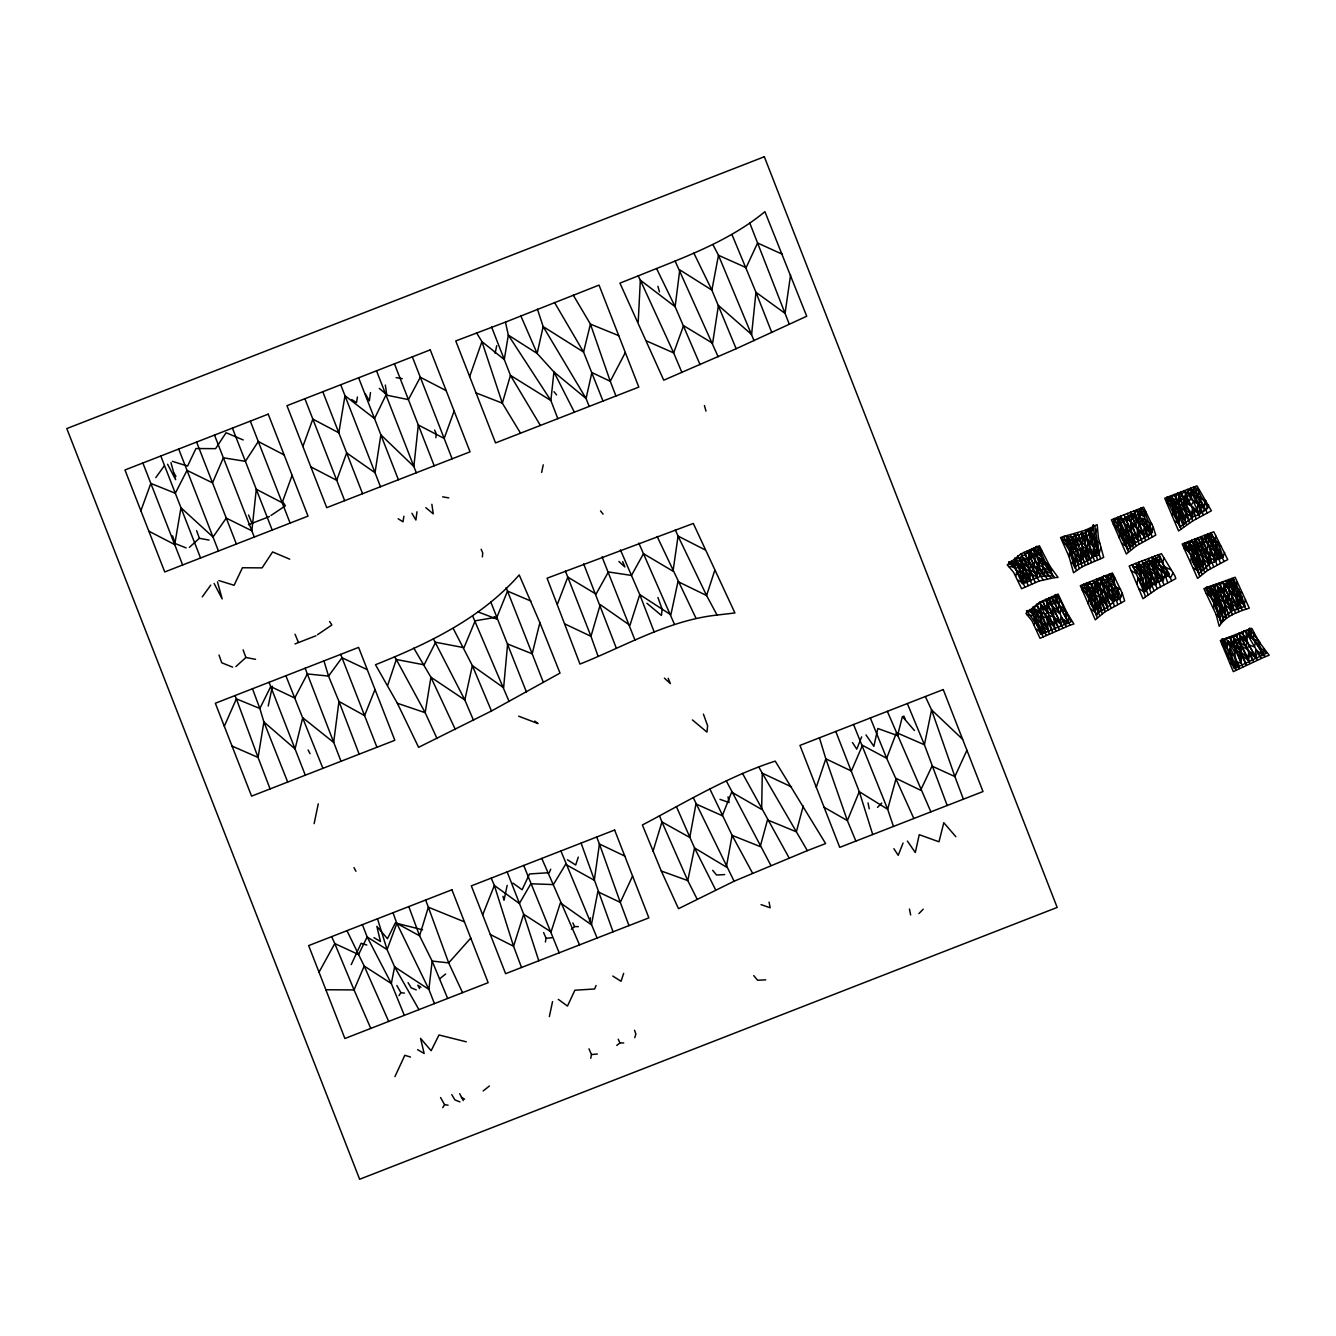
<?xml version="1.0" encoding="UTF-8"?>
<svg xmlns="http://www.w3.org/2000/svg" width="1336" height="1336" viewBox="0 0 1336 1336"><rect width="100%" height="100%" fill="white"/><g stroke="black" fill="none" stroke-linecap="round" stroke-linejoin="round"><path stroke-width="1.5" d="M1143.533 509.851L1149.561 524.43L1149.478 534.918L1135.516 542.583L1127.851 549.714L1113.222 521.491L1114.508 518.752L1117.33 519.47L1120.453 518.067L1123.442 519.754L1125.263 516.832L1128.703 516.615L1130.707 513.876L1134.13 513.759L1136.218 511.204L1139.692 511.137L1142.247 514.41L1143.533 509.851L1140.994 508.281L1139.692 511.137M1222.206 642.265L1226.515 644.887L1227.734 640.796L1235.65 646.34L1240.326 660.752L1240.276 642.8L1236.418 636.17L1233.078 636.086L1230.54 638.291L1227.199 637.856L1224.611 639.994L1222.106 639.076L1222.206 642.265L1234.23 668.635L1266.461 653.254C1258.211 646.39 1252.634 637.406 1244.2 630.759L1242.196 633.448L1238.756 633.665L1236.418 636.17M1213.773 608.798L1213.806 601.918L1206.926 587.506L1203.92 588.708L1216.094 614.476L1219.217 626.267C1225.663 615.796 1238.188 611.688 1249.294 608.147L1235.149 577.269L1206.926 587.506M1226.331 616.013L1224.494 610.903L1224.778 601.467L1231.057 606.878L1231.091 600.398L1224.026 594.102L1223.108 598.795L1228.335 613.942L1223.492 617.833L1221.02 622.342L1214.19 603.371L1206.324 589.844L1206.475 587.022L1209.147 587.807L1211.251 592.817L1218.566 601.4L1223.492 617.833M1227.367 581.143L1236.251 597.61L1241.712 602.469L1241.745 596.574L1233.779 579.39L1232.059 578.705L1230.74 580.793L1227.367 581.143L1225.98 584.233L1235.867 604.54L1236.535 609.466L1233.328 610.034L1228.335 613.942M1204.037 510.82L1207.777 508.047L1204.938 502.286L1201.799 498.077L1196.021 495.522L1195.987 501.952L1204.187 507.396L1204.037 510.82L1198.308 515.145L1194.601 515.796L1179.989 526.968L1166.779 499.714L1167.18 496.909L1169.952 498.077L1174.077 505.826L1178.669 509.517L1184.247 524.146M1214.19 603.371L1214.257 597.109L1221.02 622.342M1051.399 568.618L1051.265 573.662L1054.705 577.603L1058.095 577.453L1049.745 566.03L1039.408 545.756L1020.954 553.855L1007.244 564.911L1013.54 572.225L1021.606 588.725L1039.141 581.01L1054.705 577.603M1081.408 563.458L1086.786 561.27L1085.433 555.96L1080.657 548.178L1081.408 563.458L1077.317 565.044L1074.745 567.767L1069.501 550.532L1062.07 538.942L1064.04 536.387L1072.908 537.155L1080.407 558.147L1076.014 554.323L1074.211 561.254L1074.745 567.767M1128.703 516.615L1130.707 521.324L1135.967 526.384L1136.168 519.788L1149.478 530.392L1142.213 518.418L1140.443 522.76L1149.478 530.392M1097.023 550.983L1093.483 548.628L1094.034 556.193L1099.311 555.108L1094.935 526.718L1093.399 524.881L1091.462 531.811L1097.023 550.983L1094.034 556.193L1086.786 561.27M1125.263 516.832L1135.516 542.583M1240.326 660.752L1240.326 649.747L1233.078 636.086M1147.357 587.756L1150.496 587.573L1151.849 584.583L1155.122 584.717L1157.31 581.995L1160.65 580.993L1161.435 571.39L1152.801 564.894L1154.722 558.916L1153.085 558.231L1151.248 561.17L1147.758 561.17L1146.305 564.143L1143.165 562.74L1141.295 565.529L1138.205 564.443L1136.786 567.549L1132.594 566.28L1140.693 576.918L1145.637 591.464L1147.557 588.909C1143.85 581.594 1147.808 570.956 1141.295 565.529M1200.897 571.207L1196.772 554.874L1197.039 548.979L1189.658 543.735L1191.244 541.581L1193.866 542.115L1195.637 547.376L1196.622 541.765L1195.854 539.51L1199.177 539.811L1201.682 537.707L1204.938 538.775L1214.123 557.563L1214.341 562.139L1211.017 563.007L1198.976 573.511L1192.881 562.055L1191.695 556.193L1192.263 550.833L1184.013 545.472L1185.416 542.733L1188.339 543.218L1191.244 541.581M638.224 321.742L640.345 280.159L638.207 275.884L619.937 283.132L663.741 380.192L736.153 348.729L806.727 316.231L764.91 211.672C727.886 242.234 682.061 258.032 638.207 275.884M1091.646 558.081L1093.483 548.628M1241.745 596.574L1245.068 606.177L1241.728 607.513L1236.251 597.61L1235.867 604.54L1224.026 594.102L1231.057 606.878M1044.435 576.618L1042.564 572.426L1042.865 567.382L1049.595 570.589L1052.985 575.849L1040.577 576.3L1022.224 583.765L1016.095 569.954L1008.73 562.155L1013.84 562.105L1016.729 558.665L1019.919 558.365L1022.023 555.342L1025.246 555.258L1026.916 552.636L1030.19 551.935L1031.659 549.33L1034.882 548.578L1036.569 546.324L1039.074 547.693L1045.654 563.024L1048.209 565.278L1052.985 575.849M1247.791 630.308L1250.93 637.573L1244.2 630.759L1247.791 630.308L1249.878 628.07L1251.314 631.36L1250.93 637.573L1259.597 641.948L1259.614 647.409L1261.802 652.335L1254.537 639.794M1230.339 611.771L1231.091 600.398L1233.328 610.034M1098.309 612.673L1107.594 607.195L1105.49 602.536L1098.225 593.401L1094.418 591.063L1094.05 596.474L1098.309 612.673L1096.505 615.094L1088.523 597.843L1081.743 586.871L1083.563 584.533L1086.185 585.368L1089.157 583.648L1091.98 583.865L1101.348 578.438L1105.356 580.175L1107.06 577.904L1104.304 575.916L1098.743 579.44L1105.356 580.175M1199.177 539.811L1201.782 546.491L1201.365 552.336L1206.375 567.332M1096.372 539.794L1092.564 535.569L1090.861 543.702L1085.316 536.688L1091.896 553.087L1084.732 544.62L1086.001 533.081L1088.456 529.941L1091.462 531.811L1093.399 524.881M1112.17 574.68L1110.6 579.206L1104.304 575.916L1107.611 576.901L1109.548 574.447L1112.17 574.68L1115.193 585.535L1117.781 589.31L1117.781 599.647L1114.976 600.582L1107.594 607.195M1209.598 535.268L1206.208 535.586L1214.658 550.9L1216.712 559.55L1219.935 554.941L1220.403 549.33L1217.547 542.616L1210.65 533.147L1209.598 535.268L1210.917 539.176L1219.935 554.941L1219.501 559.099L1216.712 559.55L1214.341 562.139M1145.637 591.464L1140.192 582.446L1140.577 571.24L1135.516 563.475L1129.17 566.046L1142.998 598.728L1157.21 588.708L1175.814 578.622L1174.878 575.799L1161.418 553.638L1135.516 563.475M1246.371 633.481L1245.853 639.092L1254.654 655.425L1256.074 649.713L1263.155 655.742M1254.02 632.763L1253.435 639.092L1255.406 642.516L1265.326 656.611L1269.2 655.258L1258.996 641.798L1251.782 628.337L1220.319 640.495L1233.295 671.641L1265.326 656.611M435.87 437.674L436.237 433.799L434.651 430.058M482.363 556.895L482.747 553.004L481.16 549.28M1069.134 556.878L1069.769 550.332L1063.79 536.521L1060.567 537.523L1069.134 556.878L1073.543 572.76L1082.277 566.715L1103.686 557.413L1098.442 538.041L1097.173 524.63L1085.116 530.308L1063.79 536.521M1144.234 538.325L1143.315 533.582L1137.587 528.488L1136.719 537.055L1138.439 541.564M1062.07 538.942L1066.896 541.564L1074.378 548.996L1075.046 543.735L1078.853 545.973L1081.108 542.5L1084.732 544.62L1086.001 533.081L1081.258 533.582L1079.02 535.469L1075.397 534.701L1072.908 537.155M1069.501 550.532L1070.119 545.055L1074.211 561.254L1071.422 556.594M1099.177 586.921L1104.955 591.998L1105.49 602.536L1099.177 586.921L1111.786 598.578L1112.504 592.449L1103.803 584.684L1101.348 578.438L1098.225 593.401L1096.489 582.329L1094.134 589.71L1087.721 585.97L1089.157 583.648M1198.976 573.511L1196.638 567.232L1197.557 559.35L1204.554 569.119M1096.288 556.394L1097.708 544.303M1263.923 648.845L1263.288 653.955L1257.56 651.935L1245.286 630.776M1190.56 562.506L1191.345 556.444L1185.316 542.75L1182.21 544.002L1184.197 548.578A544.403 493.001 -21.2 0 0 1190.56 562.506L1197.574 578.388L1207.544 570.439L1227.734 559.584L1213.773 531.761L1185.316 542.75M370.473 392.55L369.387 400.817L365.446 394.087M416.982 511.771L415.897 520.038L411.939 513.308M1153.085 558.231L1156.241 559.667L1157.761 556.928L1159.915 556.143L1156.442 574.897L1160.533 586.704M1039.074 547.693L1038.339 553.087L1031.659 549.33L1038.339 553.087L1034.882 548.578M1209.147 587.807L1211.819 585.936L1214.708 586.771L1224.494 610.903L1220.135 606.01L1218.95 614.66L1216.495 609.717M1219.935 554.941L1214.658 550.9L1214.123 557.563L1207.377 551.601L1207.577 544.236L1212.754 547.409L1212.771 540.88L1217.547 542.616L1210.917 539.176L1211.702 533.649M790.578 275.032L785.05 313.375L755.959 292.283L731.978 234.602M1204.938 502.286L1204.187 507.396L1196.021 495.522M1179.989 526.968L1178.319 521.157L1179.237 511.688L1184.982 517.733L1186.034 510.602L1178.268 493.786L1175.647 495.94L1172.423 495.723L1169.952 498.077M1041.512 550.415L1040.66 556.143L1051.265 573.662L1044.952 570.372L1033.279 548.161M1227.867 658.247L1228.753 652.302L1223.091 639.393M1088.289 603.939L1089.207 597.877L1083.463 584.366L1080.306 585.652L1095.269 619.82L1105.122 611.704L1124.661 600.933L1122.273 593.234L1112.487 572.977L1083.463 584.366M1119.368 538.124L1120.303 532.079L1114.541 518.552L1111.402 519.854L1126.348 554.006L1136.218 545.906L1155.74 535.135L1153.352 527.436L1143.583 507.179L1114.541 518.552M1123.442 519.754L1119.401 519.62L1126.816 536.103L1131.275 539.961L1132.31 533.264L1136.719 537.055L1130.707 521.324L1130.423 528.171L1126.248 525.198L1120.453 518.067M1049.027 600.198L1052.367 606.494L1058.195 610.301L1058.93 605.625L1064.174 608.598L1070.954 621.858L1040.66 634.366L1036.719 624.346L1026.549 610.819L1031.359 610.235L1039.775 602.92L1045.704 600.231L1049.027 600.198L1051.098 597.593L1058.646 596.708L1064.174 608.598M357.413 397.026L356.512 402.604L351.652 399.531M403.906 516.247L403.004 521.825L398.145 518.752M1033.53 555.993L1026.916 552.636L1033.53 555.993L1034.398 550.766L1039.575 564.143L1034.982 561.538L1033.53 555.993L1030.19 551.935M1127.851 549.714L1125.647 543.101L1126.816 536.103L1130.874 546.357M1096.505 615.094L1094 608.548L1095.169 601.634L1099.561 605.559L1102.117 610.468M1238.756 633.665L1248.926 651.283L1247.791 658.013L1249.143 661.303M1242.196 633.448L1245.853 639.092L1240.159 635.886L1239.307 640.913L1233.763 638.541L1232.727 644.002L1230.54 638.291M1228.385 653.989L1229.354 648.528L1234.33 663.792L1237.303 667.432L1230.172 659.099L1234.33 663.792L1239.157 665.629L1235.666 658.782L1234.464 651.5L1235.65 646.34L1227.734 640.796L1234.464 651.5M1034.164 606.711L1032.411 612.556L1040.544 618.084L1045.938 632.529M1060.099 598.662L1059.064 604.406L1067.948 621.474L1070.103 625.164L1073.91 623.995L1066.779 612.356L1058.062 594.052L1039.575 602.285L1025.931 613.374L1032.027 620.939L1040.026 638.307L1070.103 625.164M1233.779 579.39L1232.744 584.817L1241.712 602.469M1136.969 583.966L1138.122 578.037L1132.327 564.761M1172.54 516.164L1173.693 510.235L1167.898 496.975L1164.742 498.261L1178.569 530.943L1192.781 520.906L1211.385 510.82L1196.989 485.836L1167.898 496.975M545.372 941.997L546.107 938.289L543.618 932.561M590.746 1058.279L591.481 1054.572L588.976 1048.843M1215.944 536.17L1214.875 541.631L1223.926 561.304M1163.756 557.864L1162.721 563.091L1171.588 580.575M1199.327 490.061L1198.292 495.289L1207.159 512.774M1237.253 581.795L1236.117 587.356L1230.857 583.932L1228.786 579.423M1034.264 624.964L1035.417 619.453L1029.805 609.517M268.235 706.009L272.394 686.236M314.127 823.627L318.269 803.855M495.138 353.222L496.725 345.64M541.648 472.443L543.234 464.861M1015.844 576.117L1016.98 570.756L1011.152 561.053M1069.034 616.347L1067.948 621.474L1062.871 619.704L1051.916 596.507M507.179 885.35L504.006 900.297L503.004 896.322M549.363 1016.579L552.536 1001.633M1013.84 562.105L1014.291 563.675L1022.925 568.685L1023.944 564.026L1021.255 561.771L1015.544 559.901L1014.291 563.675L1009.214 563.642L1017.848 565.245L1022.925 568.685L1022.274 579.39L1017.848 565.245L1008.73 562.155M1067.33 623.511L1061.068 617.215L1059.999 622.042L1061.419 626.434M1188.723 547.777L1189.658 543.735L1196.772 554.874L1188.723 547.777L1188.339 543.218M1114.608 577.219L1113.289 582.63L1121.121 602.72M1145.687 511.421L1144.384 516.832L1152.216 536.922M539.878 622.693L560.018 673.093L491.464 711.002L418.602 747.325L397.36 703.27L375.483 664.727C428.255 643.618 481.01 618.401 519.203 574.931L539.878 622.693L532.179 653.805L543.368 682.429M803.237 805.975L796.373 831.81L807.345 850.631L825.615 843.567L775.214 761.102C728.287 776.333 685.836 802.134 642.399 824.98L661.303 871.022L678.504 908.697L734.099 881.209L807.345 850.631M1172.674 511.07L1174.077 505.826L1178.319 521.157L1174.795 516.23M1234.33 663.792L1235.666 658.782M1100.747 547.743L1099.094 553.872L1100.63 558.665M1245.486 599.597L1244.05 604.974L1245.82 609.216M1140.192 582.446L1144.084 586.988L1145.904 580.308L1149.645 584.032L1150.496 587.573M1057.327 601.367L1058.646 596.708L1055.49 594.537L1054.338 597.125L1057.327 601.367L1052.651 599.664L1051.098 597.593M653.003 851.299L661.955 821.941L659.433 815.728M589.41 921.356L590.512 917.748M634.767 1037.655L635.869 1034.047L634.533 1030.24M714.793 570.305L706.594 595.522L717.065 615.061L734.934 612.957L693.3 523.462L547.092 578.204L579.974 664.075C624.981 646.173 668.134 620.405 717.065 615.061M1189.641 489.594L1195.67 492.85L1197.056 488.625L1194.518 487.005L1193.098 489.727L1189.641 489.594L1187.504 492.283L1184.047 491.899L1181.642 494.287L1178.268 493.786M578.304 857.094L575.682 865.01L567.416 859.766M623.661 973.376L621.056 981.292L612.773 976.048M1115.193 585.535L1110.416 583.281L1108.813 588.124L1107.06 577.904M387.674 685.351L396.324 659.5L394.521 656.661M816.279 787.238L825.832 758.815L819.436 737.806M469.654 376.568L481.929 341.632L476.568 332.831M1119.401 519.62L1117.965 523.629L1125.279 530.91L1126.248 525.198L1131.275 539.961M140.881 510.769L150.834 483.398L175.317 493.251L187.007 470.372L212.507 482.847L223.379 457.814L245.39 461.321L258.282 441.515L284.151 454.925M292.116 475.332L282.163 502.703L256.295 489.277L251.853 530.793L226.268 518.101L213.008 537.022L180.978 507.78L174.699 544.57L148.83 531.16M302.888 446.491L312.841 419.103L338.826 432.814L344.989 395.723L374.531 418.569L385.97 395.022L408.399 399.614L420.306 377.236L446.174 390.646M454.123 411.037L444.17 438.425L418.302 424.998L413.859 466.514L380.86 434.818L375.032 472.744L346.659 452.921L336.705 480.292L310.854 466.882M1075.397 534.701L1075.831 536.905L1080.273 540.395L1082.895 533.315L1084.732 544.62M1016.095 569.954L1017.848 565.245M1224.695 552.486L1222.741 557.58L1217.246 554.524L1207.393 534.116M557.413 604.206L567.8 577.102L565.345 571.023M861.637 736.887L856.777 749.145L852.451 742.532M903.069 843.066L898.21 855.324L893.884 848.694M1204.938 538.775L1206.208 535.586M482.663 914.876L494.37 885.467L491.23 878.119M375.015 689.493L364.578 715.612L338.96 701.45L328.539 676.083L323.947 660.902M1122.273 593.234L1120.086 598.678L1115.276 596.39L1105.941 575.415M1153.352 527.436L1151.164 532.88L1145.971 529.54L1137.036 509.617M550.733 869.202L549.23 872.692L529.524 873.944L522.109 889.776L512.94 883.096M596.09 985.484L594.587 988.991L574.881 990.226L567.466 1006.075L558.314 999.378M224.314 726.266L236.372 698.845L235.019 695.555M1097.24 528.639L1094.418 534.934L1099.094 553.872L1095.203 552.503L1089.124 528.856M966.913 750.264L954.873 776.55L963.406 799.178M351.234 964.609L361.137 943.283L366.815 945.036M394.938 1076.616L404.825 1055.29L410.503 1057.06M632.579 876.049L620.305 902.385L628.972 925.631M1033.312 565.128L1034.982 561.538L1042.564 572.426L1028.72 562.222L1029.405 553.572L1033.312 565.128L1042.564 572.426M1130.707 513.876L1136.084 517.032L1138.172 512.673L1136.218 511.204M1081.258 533.582L1085.249 533.582L1087.17 529.774L1091.562 529.056M1173.108 572.777L1170.753 577.386L1165.009 574.847L1154.888 555.976M1208.679 504.991L1206.324 509.6L1200.296 506.494L1190.476 488.174M625.332 352.537L610.268 381.278L615.946 396.007M319.02 972.19L334.768 943.55L331.645 936.636M1160.65 580.993L1162.52 577.603L1167.18 574.196L1167.013 570.071L1158.663 564.159L1167.18 574.196L1165.693 576.868L1162.52 577.603L1161.435 571.39L1167.18 574.196L1152.801 564.894L1153.703 571.29L1160.8 577.82L1152.801 564.894M399.03 995.637L400.867 992.631L396.859 985.5M442.717 1107.661L444.571 1104.655L440.546 1097.524M155.778 477.637L164.261 465.88M202.287 596.858L210.771 585.101M1190.459 499.196L1195.987 501.952L1191.128 491.214L1189.691 494.687L1190.459 499.196L1187.871 502.62L1183.863 501.117L1184.481 507.747L1179.204 503.655L1175.647 495.94M1193.866 542.115L1195.854 539.51M1214.708 586.771L1216.779 584.316L1220.018 584.483L1222.908 582.863L1225.98 584.233M470.773 938.089L448.679 962.889L432.146 961.068L419.571 935.818L408.799 906.576M1016.729 558.665L1015.544 559.901L1022.925 568.685M877.518 807.412L881.777 803.019M918.934 913.59L923.209 909.198M189.378 547.359L199.398 538.291L209.034 540.095M235.887 666.58L245.907 657.496L255.543 659.316M1117.781 599.647L1120.737 597.042L1117.781 589.31M1165.693 576.868L1169.267 573.879L1167.013 570.071M1122.791 519.871L1125.229 517.867L1129.354 518.635L1131.358 514.811L1135.967 526.384M439.494 978.954L445.69 973.977M483.181 1090.961L489.377 1086.001M571.374 929.155L574.597 926.6L578.354 926.65M616.748 1045.437L619.954 1042.898L623.712 1042.948M270.991 515.496L285.353 505.81L283.132 502.269M317.5 634.717L331.846 625.014L329.641 621.49M248.479 524.714L269.404 516.564M294.989 643.935L315.914 635.786M1219.501 559.099L1223.041 556.928L1220.403 549.33M1236.535 609.466L1241.728 607.513M505.442 322.126L599.029 285.102L638.808 387.089L495.539 442.917L455.76 340.947L505.442 322.126L508.331 335.119L550.866 400.516L557.83 418.636M340.997 761.286L251.569 796.139L215.33 703.237L358.599 647.392L394.838 740.294L340.997 761.286L305.142 668.217M1143.165 562.74L1148.609 564.059L1151.849 584.583M546.107 938.289L551.968 937.722M591.481 1054.572L597.326 1054.004M724.68 874.596L716.547 875.013L712.689 870.354M765.728 979.839L757.595 980.257L753.738 975.597M1146.305 564.143L1148.609 564.059L1150.48 560.552L1153.703 571.29L1148.96 567.433L1154.822 581.21L1155.122 584.717M325.867 989.759L354.057 989.909L370.773 1028.419M1008.647 566.447L1014.709 567.082L1016.195 561.688L1014.592 558.097M1027.284 614.977L1033.229 615.679L1034.765 610.201L1033.229 606.544M1087.17 529.774L1088.456 529.941L1090.861 543.702M400.867 992.631L404.39 993.132M444.571 1104.655L448.078 1105.156M396.157 377.62L402.253 378.672M442.65 496.842L448.762 497.894M1147.758 561.17L1153.786 562.272L1164.007 584.667M1156.241 559.667L1158.763 560.252L1154.722 558.916L1157.31 568.234L1162.704 570.472L1165.009 566.982L1171.255 569.938M422.61 929.806L395.306 922.976L387.457 938.707L376.852 926.349L380.459 941.479L373.93 937.655M466.297 1041.813L438.993 1034.982L431.144 1050.731L420.539 1038.356L424.163 1053.486L417.617 1049.678M1136.786 567.549L1143.616 573.111L1150.997 592.666M1260.466 643.919L1255.406 642.516L1254.42 646.875L1248.809 644.887L1242.029 632.011M1026.549 610.819L1032.411 612.556L1031.359 610.235M1132.594 566.28L1137.587 567.783L1148.108 594.654M1093.733 582.095L1099.595 583.899L1096.956 580.859M172.344 461.337L187.591 466.047L195.958 448.529L215.58 448.662L226.085 432.714L243.236 439.961M218.853 580.559L234.101 585.268L242.451 567.75L262.09 567.884L272.594 551.935L289.745 559.183M397.36 703.27L425.182 712.689L437.039 738.574M1210.917 539.176L1206.942 537.807L1205.606 540.078L1201.682 537.707M720.004 799.362L729.122 802.552L728.02 796.874M761.052 904.606L770.187 907.795L769.068 902.117M661.303 871.022L687.773 880.574L697.008 898.894M476.034 392.901L502.336 403.171L520.539 433.181M416.248 989.892L411.204 987.872L408.064 982.628M459.935 1101.899L454.891 1099.895L451.768 1094.635M1221.421 546.507L1216.311 544.453L1215.693 551.2L1210.349 548.361L1204.204 535.318M186.138 547.927L175.216 543.552L172.528 535.82M232.648 667.148L221.726 662.773L219.02 655.041M618.752 335.653L590.428 324.114L573.261 295.156M464.444 921.857L428.355 907.194L425.633 900.013M1142.247 514.41L1138.172 512.673L1140.443 522.76M530.91 601.066L507.513 591.096L506.094 587.539M1151.248 561.17L1153.786 562.272M232.03 746.056L258.065 757.445L270.089 788.925M646.925 341.114L673.661 352.888L681.928 372.493M782.395 254.274L757.579 243.002L749.713 222.878M1113.222 521.491L1117.965 523.629L1117.33 519.47M791.496 786.887L762.271 773.16L758.664 766.764M367.3 669.687L341.999 657.73L328.539 676.083L307.363 673.945L294.722 698.027L322.894 768.334M565.145 624.079L590.963 636.32L598.077 656.243M624.78 856.075L599.43 843.985L596.708 837.004M1205.99 500.883L1199.828 497.91L1199.11 504.223L1193.566 501.768L1187.203 489.377M1142.213 518.418L1147.457 520.99M1120.57 589.376L1115.243 586.721L1113.322 591.481L1108.012 588.391L1102.684 576.668M490.312 934.499L513.558 946.239L521.524 967.498M705.258 549.931L678.053 536.07L675.298 529.924M1239.09 589.443L1234.431 587.038L1234.33 593.785L1229.22 590.362L1229.32 598.411L1222.908 582.863M1017.965 580.241L1023.192 583.014L1024.896 587.172M1242.497 593.084L1237.537 590.445L1231.976 578.338M1081.743 586.871L1086.452 589.443L1094.05 596.474L1087.721 585.97L1086.452 589.443L1086.185 585.368M1166.779 499.714L1171.455 502.269L1172.423 495.723M1151.832 523.962L1146.321 520.923L1144.084 524.931L1139.157 522.76L1133.78 510.853M824.112 807.295L847.375 820.605L855.875 841.079M1206.324 589.844L1211.251 592.817L1211.819 585.936M1166.679 502.737L1171.772 505.826L1173.041 500.098L1171.087 495.673M1131.108 570.522L1136.201 573.628L1138.205 564.443M1112.754 603.271L1112.504 592.449L1117.297 595.372L1110.416 583.281M1036.318 629.289L1041.379 632.396L1043.149 636.905M1066.779 612.356L1061.202 608.882L1059.682 613.491L1053.97 609.466L1048.827 597.793M1113.305 524.363L1118.366 527.553L1119.618 521.725L1117.714 517.266M1082.227 590.178L1087.27 593.351L1088.523 587.539L1086.636 583.064M420.89 987.187L417.801 985.233L419.554 988.573M459.701 1093.683L461.505 1097.257L464.594 1099.211M477.921 611.838L497.326 619.269L494.086 616.731M518.619 716.163L538.024 723.594L534.784 721.056M1184.197 548.578L1189.29 551.868L1190.409 546.04L1188.439 541.497M1222.123 644.77L1226.882 647.843L1228.085 642.549L1226.197 638.174M1196.772 554.874L1184.013 545.472L1191.695 556.193L1196.638 567.232L1192.881 562.055M1174.578 520.806L1179.321 523.912L1181.007 528.872M1139.007 588.608L1143.75 591.714L1145.436 596.674M1206.258 593.434L1211.468 596.975L1212.136 590.946L1209.965 586.304M1062.654 542.082L1067.798 545.589L1069.05 539.911L1067.08 535.519M1229.805 662.906L1234.614 666.213L1236.234 670.171M1252.433 659.216L1248.926 651.283L1254.654 655.425M1121.639 543L1126.382 546.457L1128.335 551.801M1090.56 608.815L1095.303 612.272L1097.257 617.616M1235.65 646.34L1240.326 649.747M1192.914 567.416L1197.691 570.94L1199.644 576.284M1107.611 576.901L1110.6 579.206M1184.047 491.899L1189.691 494.687L1187.504 492.283M1230.74 580.793L1232.744 584.817L1228.819 583.097L1227.417 585.335L1223.759 584.25L1223.776 591.297L1218.165 586.938L1216.779 584.316M1045.654 563.024L1039.158 557.98L1039.575 564.143M1071.071 562.356L1075.029 565.495L1076.365 570.338M1049.745 566.03L1042.982 560.669L1042.681 566.781L1037.855 565.078L1030.206 549.43M1240.159 635.886L1247.423 641.865L1245.787 646.173L1240.276 642.8L1247.791 658.013L1240.643 651.768L1245.636 662.723M379.29 388.425L386.739 394.621L385.352 385.069M425.8 507.647L433.248 513.842L431.862 504.29M646.908 603.271L661.454 615.462L662.138 609.166L657.93 597.476M692.415 719.92L706.961 732.111L707.629 725.815L703.421 714.125M1216.094 614.476L1219.952 617.816L1221.254 623.227M1099.611 543.435L1095.286 539.544L1093.75 547.51L1088.306 540.512L1085.116 530.308M1201.782 546.491L1207.377 551.601L1202.149 538.725L1201.398 544.804L1196.622 541.765L1201.365 552.336L1197.039 548.979L1201.999 564.427L1202.801 555.409L1208.98 560.602L1208.379 565.178L1209.514 554.089L1201.782 546.491L1208.98 560.602L1209.514 554.089L1211.017 563.007M618.885 561.471L624.881 566.948L622.693 561.604M664.393 678.12L670.388 683.598L668.184 678.254M962.655 739.326L931.576 709.884L925.33 696.54M1248.926 651.283L1256.274 658.498M1045.704 600.231L1058.112 627.502M1018.466 574.447L1025.731 582.78M914.442 730.541L902.385 716.514L897.575 735.618L877.835 728.504L873.861 746.34L865.978 734.9M955.858 836.72L943.8 822.692L938.991 841.797L919.252 834.683L915.294 852.518L907.394 841.079M1193.098 489.727L1195.67 492.85M1181.642 494.287L1187.871 502.62L1197.073 511.17L1198.308 515.145M1047.023 578.688L1037.855 565.078L1035.784 568.318L1043.049 579.707M554.022 391.715L556.578 394.922M600.532 510.936L603.087 514.143M1036.719 624.346L1043.934 633.481L1033.663 620.221L1035.283 615.094L1040.727 629.256L1041.863 623.044L1046.873 626.801L1049.127 631.427M1050.964 577.987L1044.952 570.372L1044.284 575.231L1037.738 571.674L1037.053 577.453L1039.141 581.01M1251.314 631.36L1259.597 641.948M1222.106 639.076L1226.515 644.887L1224.611 639.994M1121.856 538.057L1125.647 543.101L1120.72 527.236L1119.852 532.496L1125.647 543.101M1090.343 603.455L1094 608.548L1089.525 592.817L1088.523 597.843L1094 608.548M1031.409 580.826L1023.025 571.558L1027.885 581.861M433.415 638.892L464.828 699.964L473.545 720.388M1025.246 555.258L1028.553 560.285L1022.341 557.195L1022.023 555.342M413.809 648.144L430.91 677.202L455.376 729.59M1042.865 567.382L1047.675 575.365M1261.318 658.214L1257.56 651.935L1255.823 657.145L1257.393 659.917M1134.13 513.759L1136.084 517.032M540.379 425.449L510.452 375.349L491.581 326.986M174.031 473.178L175.951 476.384M1183.863 501.117L1191.328 513.709L1191.779 518.134M554.507 302.454L583.565 352.053L603.004 401.05M1256.074 649.713L1260.032 656.527M1111.786 598.578L1103.803 584.684L1104.521 591.564L1101.348 578.438M789.092 857.879L742.482 773.394M418.953 1009.649L394.604 966.846L387.073 949.579L377.504 918.767M1058.93 605.625L1066.429 618.919L1065.861 613.324M770.839 865.344L726.3 780.909M1039.775 602.92L1047.808 611.938L1052.117 613.975L1052.367 606.494L1059.999 622.042L1054.288 617.149L1053.887 624.346L1055.089 629.206M453.221 628.454L472.36 665.595L491.464 711.002M1074.378 548.996L1066.946 536.905L1066.896 541.564L1068.149 537.874L1074.244 541.664L1075.831 536.905L1078.853 545.973M1193.733 487.005L1198.292 495.289L1192.681 492.399L1191.144 497.092L1186.051 494.888L1183.963 490.613M1220.018 584.483L1223.776 591.297M1158.162 554.791L1162.721 563.091L1157.093 560.202L1156.124 565.963L1157.31 568.251M734.099 881.209L693.267 797.675M752.519 873.093L732.111 835.367L709.9 789.058M308.098 749.997L310.036 753.654M353.973 867.615L355.927 871.272M1035.383 582.463L1020.954 553.855M472.777 616.263L509.1 701.483M675.097 261.021L718.15 356.762M461.505 1097.257L463.241 1100.58M167.584 464.243L175.651 479.691L170.958 462.657M214.094 583.465L222.16 598.912L217.467 581.878M1058.195 610.301L1052.651 599.664L1051.248 603.254L1047.357 602.052L1046.322 609.517L1047.808 611.938L1045.153 614.393L1033.88 608.314L1040.544 618.084L1041.295 612.456L1046.873 626.801L1047.675 617.583L1045.153 614.393L1053.887 624.346L1047.675 617.583L1052.016 630.325M712.906 244.555L718.484 255.293L754.022 340.63M1136.168 519.788L1143.315 533.582L1144.317 526.351L1146.822 536.137M1066.395 626.534L1062.871 619.704L1060.984 624.029L1062.805 627.987M1253.585 661.671L1238.806 633.247M1151.632 557.179L1156.124 565.963L1150.48 562.69L1148.392 558.415M1249.895 663.424L1235.633 634.466M574.38 412.189L553.922 371.959L537.155 353.472L508.331 335.119L504.273 359.551L481.929 341.632L502.336 403.171L510.452 375.349L550.866 400.516L553.922 371.959L586.07 398.512L589.209 406.411M1197.056 488.625L1201.799 498.077M1248.626 629.506L1253.435 639.092L1247.223 635.285L1247.056 642.282L1240.827 637.706L1240.376 644.536L1234.481 640.195L1232.477 635.702M715.595 889.776L694.553 847.976L676.417 806.593M1210.583 532.93L1214.875 541.631L1209.497 538.525L1207.811 543L1203.068 540.98L1201.031 536.538M1034.114 579.206L1028.553 566.898L1022.341 557.195L1021.255 561.771L1019.919 558.365M695.972 618.234L657.128 536.471M693.868 253.139L711.871 290.112L736.153 348.729M656.577 268.553L675.131 306.695L700.064 364.678M346.959 930.674L364.21 966.062L388.692 1021.439M1140.293 508.381L1144.384 516.832L1139.04 513.892L1138.022 520.188L1132.477 516.464L1130.523 512.122M1109.214 574.179L1113.289 582.63L1107.962 579.707L1105.674 583.181L1101.398 582.262L1099.445 577.92M1246.321 665.178L1234.481 640.195L1234.13 647.208L1242.864 666.881M1180.723 491.865L1192.781 520.906M1145.152 559.65L1157.21 588.708M1061.068 617.215L1064.525 624.446M1040.577 576.3L1036.486 567.683L1037.27 578.004M1017.815 555.759L1031.759 584.016M930.875 811.854L887.338 711.337M572.86 922.925L574.597 926.6M618.217 1039.208L619.954 1042.898M1024.044 552.219L1037.053 577.453L1030.357 572.977L1029.989 580.125L1023.743 575.766L1016.195 561.688L1022.341 565.328L1022.808 558.131L1029.755 564.343L1029.138 555.275L1027.133 550.766M1036.352 546.942L1040.66 556.143L1035.367 552.753L1034.782 559.216L1029.138 555.275L1035.784 568.318L1030.674 566.147L1029.171 570.739L1024.094 568.685L1022.524 573.378L1016.98 570.756L1023.192 583.014L1023.743 575.766L1028.286 585.585M1229.337 636.938L1234.13 647.208L1228.085 642.549L1239.491 668.551M462.557 992.648L448.679 962.889L428.355 907.194L419.571 935.818L396.842 923.393L393.001 912.738M1177.5 493.118L1189.608 522.894M1141.913 560.92L1154.037 590.696M1213.038 585.118L1226.415 618.401M579.54 944.886L541.781 858.413M1225.613 580.525L1238.973 611.688M1222.44 581.644L1235.666 613.107M1216.161 583.932L1229.354 616.43M1219.284 582.78L1232.443 614.677M1197.874 537.757L1210.533 568.585M1174.277 494.404L1186.568 524.881M1138.706 562.189L1143.616 573.111L1143.917 565.262L1149.311 568.418L1150.48 562.69L1156.442 574.897L1150.964 571.891L1150.396 579.724L1144.534 575.181L1143.165 580.96L1138.122 578.037L1143.75 591.714L1144.952 585.385L1149.645 588.124L1151.331 582.095L1156.091 584.5L1157.41 577.068L1163.088 580.876L1165.009 574.847L1167.681 582.613M1073.927 533.565L1085.3 565.228M1054.989 595.255L1059.064 604.406L1053.887 601.083L1052.3 605.776L1047.658 603.672L1045.754 599.163M1059.348 629.49L1047.658 603.672L1047.875 612.656L1055.974 631.026M1194.718 539.009L1207.544 570.439M1043.132 602.285L1046.322 609.517L1041.161 605.392L1039.391 610.752L1037.604 605.843M1036.452 604.206L1049.478 634.015M913.841 818.5L886.653 758.28L870.337 717.966M638.825 543.117L674.48 624.363M1191.562 540.245L1204.705 572.326M1127.3 513.391L1139.19 544.086M1096.221 579.189L1108.112 609.884M1124.094 514.677L1136.218 545.906M1092.998 580.475L1105.122 611.704M1042.665 600.632L1047.875 612.656L1041.345 606.594L1039.575 602.285M520.723 315.63L537.155 353.472L543.168 326.585L537.389 309.134M620.438 549.914L639.76 594.603L654.239 632.062M853.554 724.513L887.655 809.265L893.467 826.433M597.125 938.039L560.886 850.965M1120.887 515.963L1133.362 547.793M1081.242 531.511L1091.428 562.506M1095.169 601.634L1099.528 611.871M1089.809 581.778L1102.283 613.591M1052.701 632.529L1041.345 606.594L1040.827 614.109L1034.765 610.201L1046.288 635.485M903.854 715.979L905.424 719.703M602.035 556.845L635.001 640.161M1070.453 534.55L1082.277 566.715M907.344 703.554L924.412 744.77L947.191 805.491M447.66 998.46L432.146 961.068L428.889 989.392L434.434 1003.62M1242.363 610.385L1230.857 583.932L1229.003 587.99L1224.494 586.17L1224.761 594.954L1218.232 588.508L1217.981 595.923L1212.136 590.946L1220.319 609.617L1223.692 620.639M1184.982 517.733L1179.204 503.655L1178.669 509.517L1172.874 498.328L1178.502 501.451L1179.454 495.539L1184.197 497.51L1185.867 493.318L1187.871 502.62L1197.073 511.17L1197.841 504.023L1201.031 512.423M583.665 563.892L616.364 648.261M490.846 602.135L526.401 691.931M248.563 515.011L251.669 522.61M295.056 634.233L298.178 641.831M404.324 1015.343L391.331 983.53L367.166 936.937L362.373 924.662M1159.915 556.143L1164.441 567.533M285.871 675.732L294.722 698.027L270.724 686.587L259.852 708.497L263.893 721.941L287.691 782.061M835.785 731.443L859.282 791.68L872.725 834.516M771.757 332.48L755.959 292.283L751.6 334.501L718.434 305.426L712.622 343.235L683.564 325.633L673.661 352.888L640.345 280.159L675.131 306.695L679.774 269.872L711.871 290.112L718.484 255.293L746.139 267.618L757.579 243.002L789.325 324.331M412.34 356.846L452.119 458.816M394.437 363.809L434.217 465.796M376.518 370.79L416.314 472.777M358.616 377.771L398.395 479.758M340.713 384.751L380.493 486.738M523.712 865.461L559.183 952.818M322.794 391.732L362.574 493.702M304.892 398.712L344.671 500.683M250.333 421.124L290.112 523.094M340.697 654.373L376.936 747.275M232.414 428.105L272.21 530.075M214.511 435.085L254.291 537.055M196.609 442.066L236.389 544.036M178.69 449.03L218.469 551.016M269.054 682.295L305.293 775.197M160.788 456.01L200.567 557.997M142.868 462.991L182.648 564.978M1104.955 591.998L1110.066 605.258M507.162 871.907L523.679 914.242L538.792 960.768M1077.517 532.58L1088.356 563.842M359.167 754.205L338.96 701.45L333.666 742.449L302.738 717.716L295.056 748.962L263.893 721.941L258.065 757.445L236.372 698.845L259.852 708.497L252.471 688.758M613.057 931.827L581.093 843.1M1197.557 559.35L1201.732 570.505M1202.049 574.263L1190.409 546.04L1196.572 551.651L1196.689 543.485L1202.834 548.795L1203.068 540.98L1213.656 566.748M1091.98 583.865L1094.134 589.71M243.119 649.897L245.907 657.496M196.609 530.676L199.398 538.291M1220.336 563.107L1217.246 554.524L1215.677 560.769L1216.912 564.928M1130.724 549.747L1119.618 521.725L1123.76 522.677L1125.997 519.086L1130.857 521.508L1132.477 516.464L1142.297 542.282M1099.628 615.545L1088.523 587.539L1095.052 594.119L1094.919 584.884L1100.029 587.907L1101.398 582.262L1111.218 608.08M1104.688 608.882L1099.678 594.904L1099.561 605.559L1094.418 591.063M1203.252 514.811L1200.296 506.494L1198.676 513.091L1199.578 516.865M1183.696 526.868L1173.041 500.098L1179.103 505.091L1179.504 497.46L1185.032 500.916L1186.051 494.888L1193.699 511.003L1196.104 518.902M1094.501 561.22L1088.306 540.512L1086.903 548.395L1082.845 546.958L1080.34 550.332L1076.165 548.628L1074.528 553.822L1079.288 568.385M1137.587 528.488L1141.278 539.944M1081.108 542.5L1085.433 555.96L1085.567 545.689L1089.274 559.851M1097.574 559.934L1095.203 552.503L1092.932 556.461L1087.27 549.614L1086.769 559.116L1081.175 552.853L1080.707 561.988L1076.215 558.715L1075.029 565.495L1069.769 550.332L1074.528 553.822L1069.05 539.911L1075.263 546.157L1075.781 537.707L1081.926 544.103L1082.861 535.302L1087.17 536.27L1090.176 532.396L1094.418 534.934L1093.215 527.019M1188.957 519.888L1186.034 510.602L1191.328 513.709L1192.881 507.463L1194.601 515.796M1148.793 538.709L1145.971 529.54L1144.317 536.187L1145.503 540.495M1112.504 592.449L1114.976 600.582M1117.714 604.507L1115.276 596.39L1113.239 601.985L1114.408 606.293M1236.251 597.61L1239.257 607.847M704.423 405.543L705.976 411.121M657.913 286.321L659.466 291.916M1192.263 550.833L1196.638 567.232M1126.816 536.103L1129.788 547.393M1079.02 535.469L1080.273 540.395M1076.014 554.323L1078.57 564.527M1080.657 548.178L1083.93 561.972M1157.31 581.995L1155.339 573.227L1154.822 581.21L1150.864 577.67L1149.645 584.032L1144.618 569.47L1149.661 575.148L1144.351 562.456L1143.75 567.65L1138.472 565.212L1144.635 575.298L1140.577 571.24L1144.084 586.988M1220.135 606.01L1222.874 619.019M909.449 909.048L910.634 914.976M868.033 802.886L869.218 808.798M1145.904 580.308L1147.557 588.909M1132.31 533.264L1133.596 544.871M1100.747 598.929L1100.73 608.748L1096.071 605.659L1095.303 612.272L1089.207 597.877L1094.184 601.016L1095.62 595.489L1100.012 597.075L1101.215 590.679L1106.893 595.088L1108.012 588.391L1113.239 601.985L1107.127 595.672L1106.776 605.342L1100.747 598.929M1149.561 524.43L1149.478 534.918L1152.45 532.329L1149.561 524.43M762.271 773.16L761.67 809.432L731.66 792.131L722.292 815.728L695.972 803.955L689.743 837.455L661.955 821.941L687.773 880.574L694.553 847.976L726.333 867.031L732.111 835.367L760.234 846.59L767.482 819.92L796.373 831.81L762.271 773.16M1047.925 621.14L1047.741 629.623L1042.698 626.601L1041.379 632.396L1035.417 619.453L1040.744 622.242L1041.996 616.581L1046.338 617.649L1049.111 615.362L1053.653 616.931L1053.97 609.466L1060.984 624.029L1055.173 620.138L1054.271 626.801L1047.925 621.14M1218.699 594.954L1218.566 601.4L1211.986 588.508L1217.363 592.115L1218.165 586.938L1223.108 598.795L1218.699 594.954M1179.538 515.111L1179.321 523.912L1173.693 510.235L1178.736 513.174L1180.105 507.379L1185.6 511.02L1186.535 504.106L1191.094 505.158L1193.566 501.768L1198.676 513.091L1193.699 511.003L1191.679 516.715L1186.702 513.759L1185.216 520.339L1179.538 515.111M1241.445 655.007L1241.227 663.224L1236.585 661.737L1234.614 666.213L1228.753 652.302L1233.88 655.458L1235.633 650.532L1240.777 653.254L1241.595 646.357L1247.256 649.296L1248.809 644.887L1255.823 657.145L1249.745 654.239L1248.358 660.418L1241.445 655.007M1231.725 594.052L1231.475 602.035L1225.997 597.776L1224.26 602.235L1219.384 599.079L1218.649 605.408L1213.806 601.918L1219.952 617.816L1220.319 609.617L1225.012 613.575L1225.362 604.924L1230.94 610.185L1232.36 604.239L1237.353 607.362L1238.522 601L1244.05 604.974L1237.537 590.445L1236.919 597.359L1231.725 594.052M1028.72 562.222L1028.553 566.898L1023.944 564.026L1028.887 577.202L1029.304 569.437L1036.669 573.912L1028.72 562.222M1198.058 563.575L1197.691 570.94L1191.345 556.444L1196.388 559.684L1197.49 553.739L1202.35 556.31L1203.619 550.566L1209.648 555.459L1210.349 548.361L1215.677 560.769L1210.767 558.181L1209.147 564.093L1203.536 559.183L1203.101 567.483L1198.058 563.575M507.613 644.002L503.622 687.739L472.36 665.595L464.828 699.964L430.91 677.202L425.182 712.689L396.324 659.5L424.147 664.827L435.653 642.265L463.993 647.676L475.182 620.822L496.959 617.115L507.513 591.096L532.179 653.805L507.613 644.002M1127.167 539.861L1126.382 546.457L1120.303 532.079L1125.279 535.202L1126.699 529.691L1131.375 531.945L1132.243 524.747L1137.971 529.273L1139.157 522.76L1144.317 536.187L1138.89 531.628L1137.854 539.544L1133.195 536.688L1131.809 542.95L1127.167 539.861M599.43 843.985L594.303 880.274L565.596 864.375L553.371 884.599L530.86 883.764L519.353 903.503L494.37 885.467L513.558 946.239L523.679 914.242L551.067 931.91L560.385 902.869L591.414 924.796L597.827 891.747L620.305 902.385L599.43 843.985M678.053 536.07L673.027 571.223L643.484 553.688L631.477 575.432L608.381 571.942L596.04 594.119L567.8 577.102L590.963 636.32L600.248 604.624L629.941 625.332L639.76 594.603L670.856 614.81L677.987 581.594L706.594 595.522L678.053 536.07M394.604 966.846L391.331 983.53L364.21 966.062L354.057 989.909L334.768 943.55L358.566 954.555L367.166 936.937L387.073 949.579L396.842 923.393L428.889 989.392L394.604 966.846M931.576 709.884L924.412 744.77L896.506 732.662L886.653 758.28L862.471 745.321L851.383 771.022L825.832 758.815L847.375 820.605L859.282 791.68L887.655 809.265L896.139 778.404L920.621 790.244L932.027 766.112L954.873 776.55L931.576 709.884M591.881 372.56L586.07 398.512L543.168 326.585L583.565 352.053L590.428 324.114L610.268 381.278L591.881 372.56M764.326 156.746L66.8 428.572L359.635 1179.254L1057.177 907.428L764.326 156.746M430.259 349.865L286.973 405.693L326.752 507.663L470.038 451.835L430.259 349.865M268.235 414.143L124.966 469.971L164.745 571.958L308.015 516.114L268.235 414.143M943.233 689.56L799.963 745.404L839.743 847.375L983.012 791.547L943.233 689.56M451.919 889.776L308.649 945.604L344.888 1038.506L488.158 982.678L451.919 889.776M614.627 830.023L471.341 885.868L505.609 973.693L648.879 917.865L614.627 830.023M1048.209 565.278L1039.158 557.98L1049.595 570.589L1048.209 565.278"/></g></svg>
